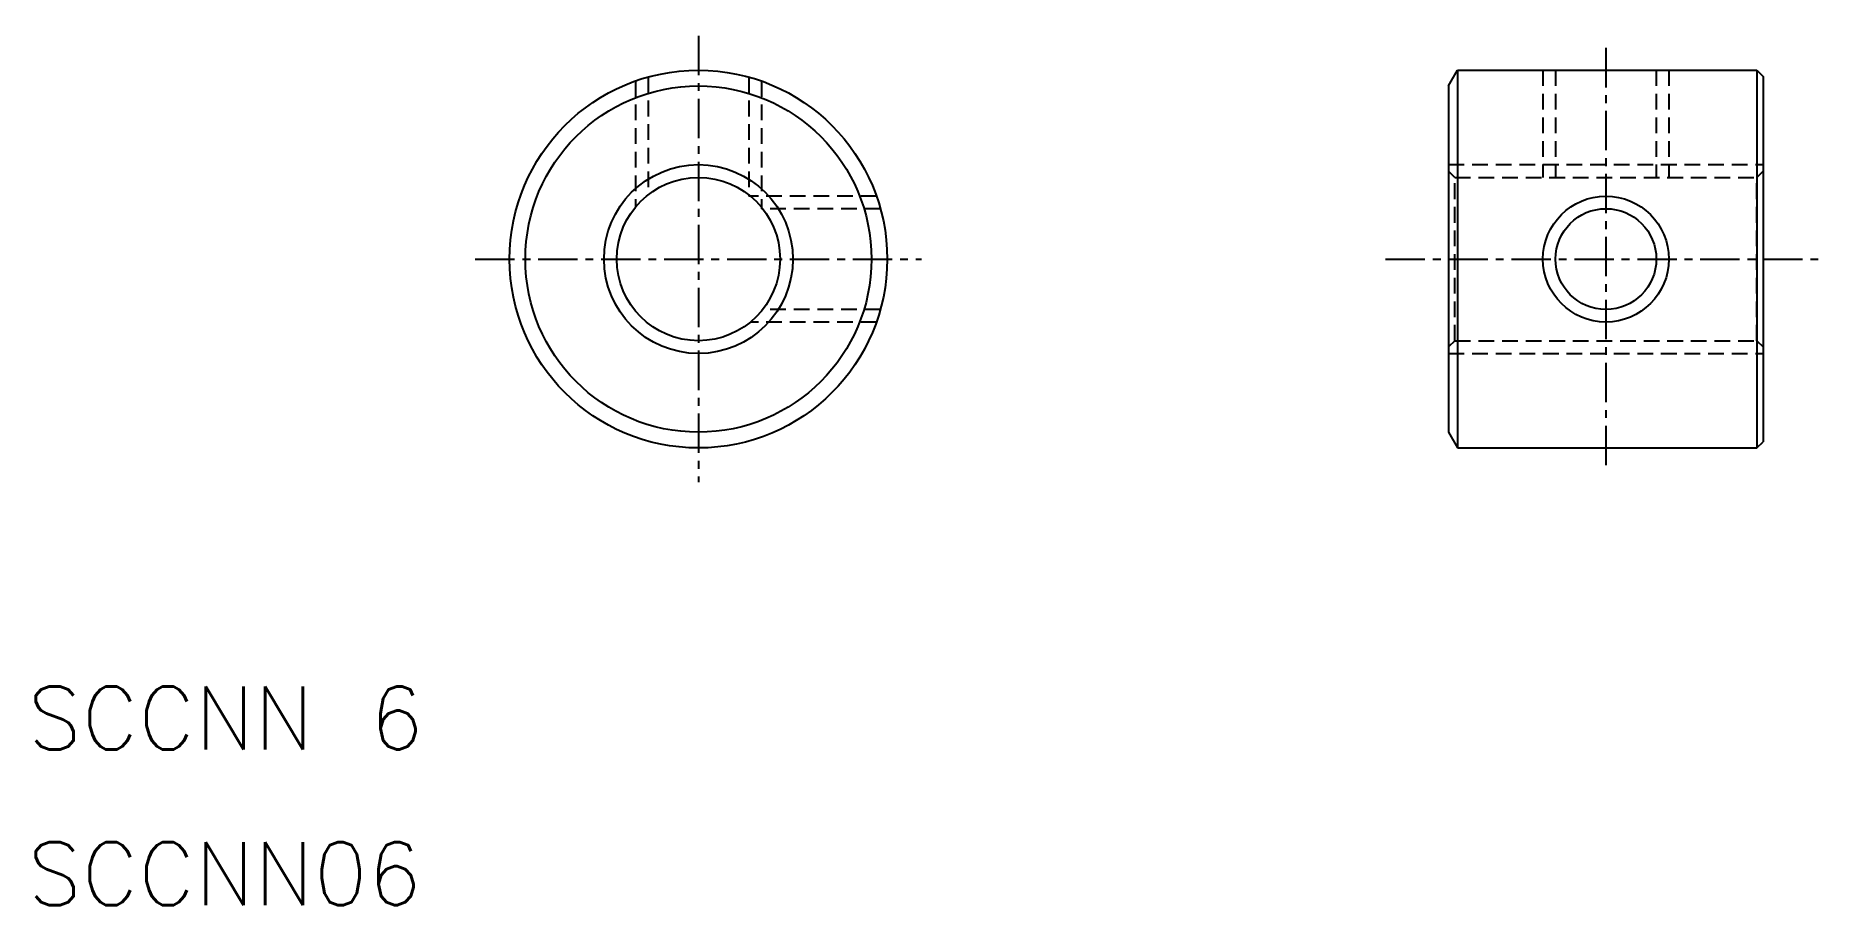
# Model space of a CAD drawing. Extents: x 396.7 to 453.6, y 115.6 to 143.2.
import ezdxf

# ---------------------------------------------------------------- set-up
doc = ezdxf.new("R2010")
doc.units = 0
doc.linetypes.add('CENTER', pattern=[2, 1.25, -0.25, 0.25, -0.25])
doc.linetypes.add('DASHED', pattern=[0.75, 0.5, -0.25])
doc.layers.get('0').update_dxf_attribs({"linetype": 'CONTINUOUS'})
doc.layers.add('CENTER', color=1, linetype='CENTER')
doc.styles.get("Standard").update_dxf_attribs({"font": 'txt.shx', "bigfont": 'bigfont.shx'})

msp = doc.modelspace()

# ---------------------------------------------------------------- linework, layer by layer
at = {"color": 3, "linetype": 'DASHED'}
for p, q in [((415.772, 141.739), (415.772, 137.734)), ((416.172, 141.865), (416.172, 138.124)), ((419.372, 141.865), (419.372, 138.082)), ((419.772, 141.739), (419.772, 137.682)), ((444.611, 142.082), (444.611, 138.676)), ((445.011, 142.082), (445.011, 138.676)), ((448.211, 142.082), (448.211, 138.676)), ((448.611, 142.082), (448.611, 138.676)), ((441.611, 139.082), (451.611, 139.082)), ((441.811, 138.676), (441.611, 138.876)), ((445.111, 139.082), (445.111, 139.082)), ((446.611, 139.082), (446.611, 139.082)), ((451.411, 138.676), (451.611, 138.876)), ((441.811, 138.676), (451.411, 138.676)), ((441.811, 133.488), (441.811, 138.676)), ((446.361, 138.676), (446.361, 138.676)), ((448.611, 138.676), (448.611, 138.676)), ((451.411, 133.488), (451.411, 138.676)), ((423.428, 138.082), (419.372, 138.082)), ((423.554, 137.682), (419.772, 137.682)), ((423.554, 134.482), (419.813, 134.482)), ((423.428, 134.082), (419.424, 134.082)), ((441.811, 133.488), (441.611, 133.289)), ((441.811, 133.488), (451.411, 133.488)), ((446.361, 133.488), (446.361, 133.488)), ((448.611, 133.488), (448.611, 133.488)), ((451.411, 133.488), (451.611, 133.289)), ((441.611, 133.082), (451.611, 133.082))]:
    msp.add_line(p, q, dxfattribs=at)
at = {"color": 7, "linetype": 'CONTINUOUS'}
for p, q in [((441.611, 141.582), (441.899, 142.082)), ((441.899, 142.082), (441.899, 130.082)), ((441.899, 142.082), (451.411, 142.082)), ((451.411, 142.082), (451.611, 141.882)), ((451.411, 142.082), (451.411, 130.082)), ((451.611, 141.882), (451.611, 130.282)), ((441.611, 141.582), (441.611, 130.582)), ((441.611, 130.582), (441.899, 130.082)), ((441.899, 130.082), (451.411, 130.082)), ((451.411, 130.082), (451.611, 130.282))]:
    msp.add_line(p, q, dxfattribs=at)
for centre, radius in [((417.772, 136.082), 6), ((417.772, 136.082), 5.5), ((417.772, 136.082), 2.594), ((446.611, 136.082), 1.6)]:
    msp.add_circle(centre, radius, dxfattribs=at)
at = {"color": 3, "linetype": 'CONTINUOUS'}
for centre, radius in [((417.772, 136.082), 3), ((446.611, 136.082), 2)]:
    msp.add_circle(centre, radius, dxfattribs=at)
at = {"layer": 'CENTER', "color": 1, "linetype": 'CENTER'}
for p, q in [((417.772, 143.173), (417.772, 128.992)), ((446.611, 142.786), (446.611, 129.379)), ((410.681, 136.082), (424.862, 136.082)), ((439.611, 136.082), (453.611, 136.082))]:
    msp.add_line(p, q, dxfattribs=at)

# ---------------------------------------------------------------- texts
at = {"color": 7, "linetype": 'CONTINUOUS'}
for s, p in [('SCCNN 6', (396.458, 120.504)), ('SCCNN06', (396.458, 115.56))]:
    msp.add_text(s, height=2, dxfattribs=at).set_placement(p)

doc.saveas('drawing.dxf')
